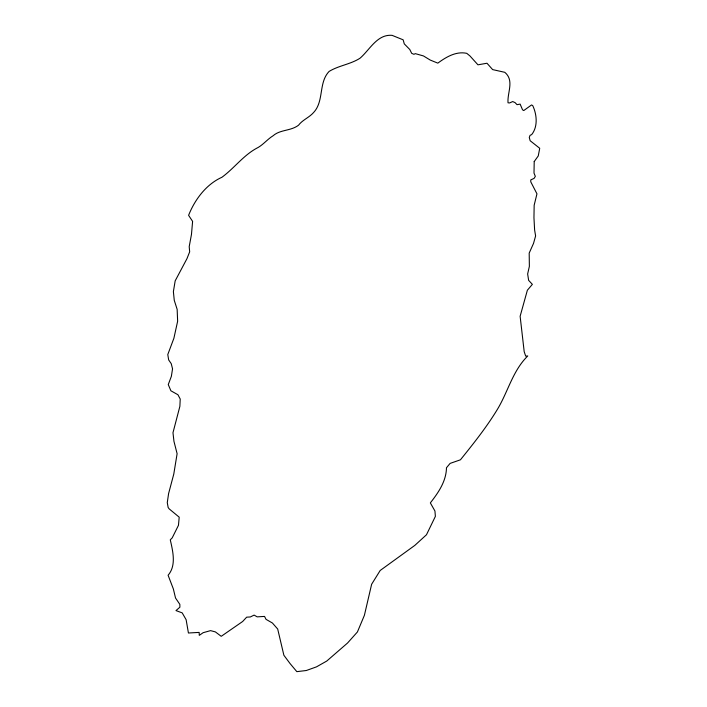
<?xml version="1.0" encoding="UTF-8"?>
<svg xmlns="http://www.w3.org/2000/svg" width="707" height="707" viewBox="0 0 707 707"><rect width="100%" height="100%" fill="white"/><g stroke="black" fill="none" stroke-linecap="round" stroke-linejoin="round"><path stroke-width="1.06" d="M534.209 161.558L534.006 173.1L535.332 176.361L534.103 178.376L530.754 179.914L530.78 181.849L536.958 193.842L534.165 205.233L533.953 217.694L534.616 230.005L535.606 235.952L533.52 243.411L529.189 253.088L529.366 266.362L527.643 273.963L528.633 280.352L532.371 284.364L527.369 290.224L520.131 316.259L524.196 351.688L525.69 356.116L527.776 355.948C512.716 370.707 508.077 391.651 497.498 409.194C486.637 427.143 473.54 443.519 460.443 459.806L450.12 463.394L446.479 467.742C446.232 481.308 438.393 492.602 430.342 502.889L434.938 511.011L435.379 516.366L426.48 534.757L414.832 545.389L380.198 570.469L371.635 584.247L364.397 615.311L357.415 631.97L347.535 643.034L326.758 661.054L316.471 666.869L306.317 670.51L296.834 671.65L290.056 663.555L283.878 655.256L277.692 629.027L272.389 622.991L266.026 619.341L264.542 616.416L257.18 616.858L254.122 615.099L250.322 616.964L246.663 617.176L242.642 621.506L221.229 636.318L215.37 631.899L210.562 630.626L203.156 632.685L199.268 635.363L199.171 632.403L188.424 633.004L186.127 619.703L182.194 612.872L175.981 610.592L179.896 607.198L179.843 604.361L175.53 598.025L173.356 588.949L168.098 575.251C176.511 565.52 172.826 551.186 170.281 539.821L172.199 537.886L178.464 525.31L179.207 517.179L169.15 508.863L168.151 507.493L167.276 502.624L168.593 493.592L173.781 474.088L177.112 453.708L173.957 441.345L172.976 432.728L179.878 406.339L180.223 399.031L177.934 394.736L170.9 390.794L168.266 384.573L171.368 376.318L172.543 368.851L171.235 363.663L168.664 359.916L167.78 354.552L173.887 338.273L177.634 321.252L177.157 309.383L174.267 300.334L173.383 291.629L175.177 280.847L186.966 258.647L189.67 251.825L189.202 246.655L191.473 234.406L192.604 221.371L188.592 215.326C194.84 199.613 206.135 184.359 221.927 177.263C234.044 168.381 243.111 155.743 256.349 148.417C262.739 145.403 267.069 139.447 273.088 135.771C280.158 129.452 290.824 131.113 298.531 125.219C302.525 119.916 309.047 117.618 313.422 112.705C324.283 101.437 318.318 82.719 329.1 71.434C338.821 65.495 350.398 64.372 359.96 58.266C369.708 49.976 377.123 34.016 392.102 35.35L403.149 39.822L404.28 43.878L409.786 49.499L411.686 53.325L413.895 54.298L415.336 53.652L423.449 55.933L430.245 60.068L437.819 63.135C446.117 57.046 456.05 51.045 466.753 53.334L469.978 55.968L477.95 64.823L486.99 63.241L492.646 69.604L504.78 72.308C514.608 80.474 507.158 92.537 508.033 102.807L509.588 102.948L512.708 101.561L515.049 102.603L517.011 104.671L520.14 104.115L522.544 109.824L523.737 110.566L531.567 104.936L532.76 105.67C536.878 114.463 538.08 126.597 531.673 134.604L530.064 135.337L529.278 137.485L530.144 140.72L539.724 148.284L538.248 155.947L534.209 161.558"/></g></svg>
